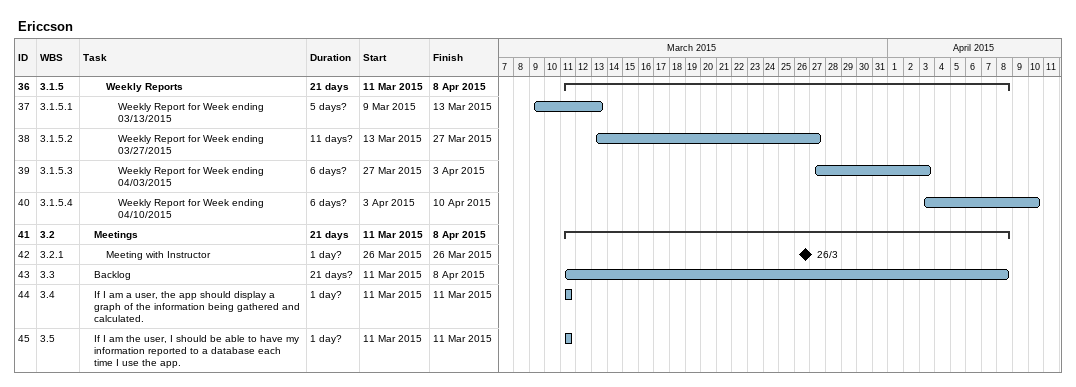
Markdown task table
Ericcson

| ID | WBS | Task | Duration | Start | Finish |
|---|---|---|---|---|---|
| 36 | 3.1.5 | **Weekly Reports** | 21d | 2015-03-11 | 2015-04-08 |
| 37 | 3.1.5.1 | Weekly Report for Week ending 03/13/2015 | 5d? | 2015-03-09 | 2015-03-13 |
| 38 | 3.1.5.2 | Weekly Report for Week ending 03/27/2015 | 11d? | 2015-03-13 | 2015-03-27 |
| 39 | 3.1.5.3 | Weekly Report for Week ending 04/03/2015 | 6d? | 2015-03-27 | 2015-04-03 |
| 40 | 3.1.5.4 | Weekly Report for Week ending 04/10/2015 | 6d? | 2015-04-03 | 2015-04-10 |
| 41 | 3.2 | **Meetings** | 21d | 2015-03-11 | 2015-04-08 |
| 42 | 3.2.1 | Meeting with Instructor | 1d? | 2015-03-26 | 2015-03-26 |
| 43 | 3.3 | Backlog | 21d? | 2015-03-11 | 2015-04-08 |
| 44 | 3.4 | If I am a user, the app should display a graph of the information being gathered and calculated. | 1d? | 2015-03-11 | 2015-03-11 |
| 45 | 3.5 | If I am the user, I should be able to have my information reported to a database each time I use the app. | 1d? | 2015-03-11 | 2015-03-11 |
